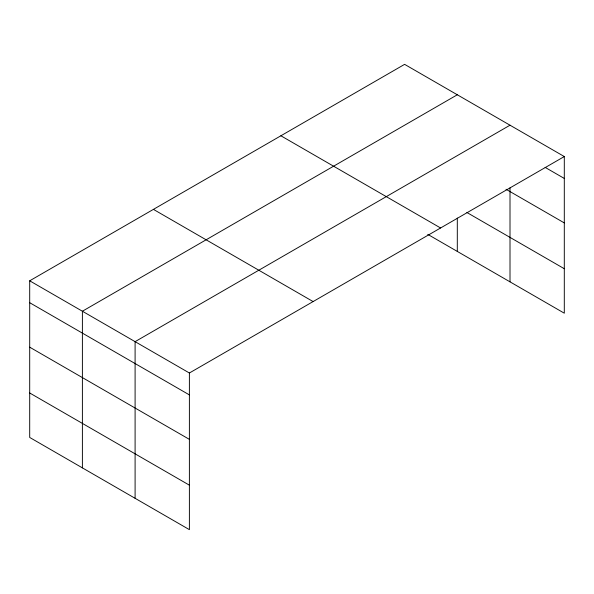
<?xml version="1.0" encoding="UTF-8"?>
<svg xmlns="http://www.w3.org/2000/svg" width="594" height="594" viewBox="0 0 594 594"><rect width="100%" height="100%" fill="white"/><g stroke="black" fill="none" stroke-linecap="round" stroke-linejoin="round"><path stroke-width="0.89" d="M510.008 187.86L510.008 281.846M29.7 280.806L189.389 373.002L189.389 529.648L29.7 437.451L29.7 280.806L404.611 64.352L564.3 156.549L564.3 313.194L427.769 234.37M457.306 94.78L82.395 311.226L82.395 467.879M510.008 125.2L135.098 341.654L135.098 498.299M189.389 373.002L564.3 156.549M545.136 167.382L564.3 178.445M506.014 189.263L564.3 222.913M466.891 212.489L564.3 268.726M280.888 135.781L440.577 227.977M153.423 209.378L313.112 301.574M29.7 302.702L189.389 394.899M29.7 347.171L189.389 439.367M29.7 392.983L189.389 485.179M457.306 218.072L457.306 251.425"/></g></svg>
